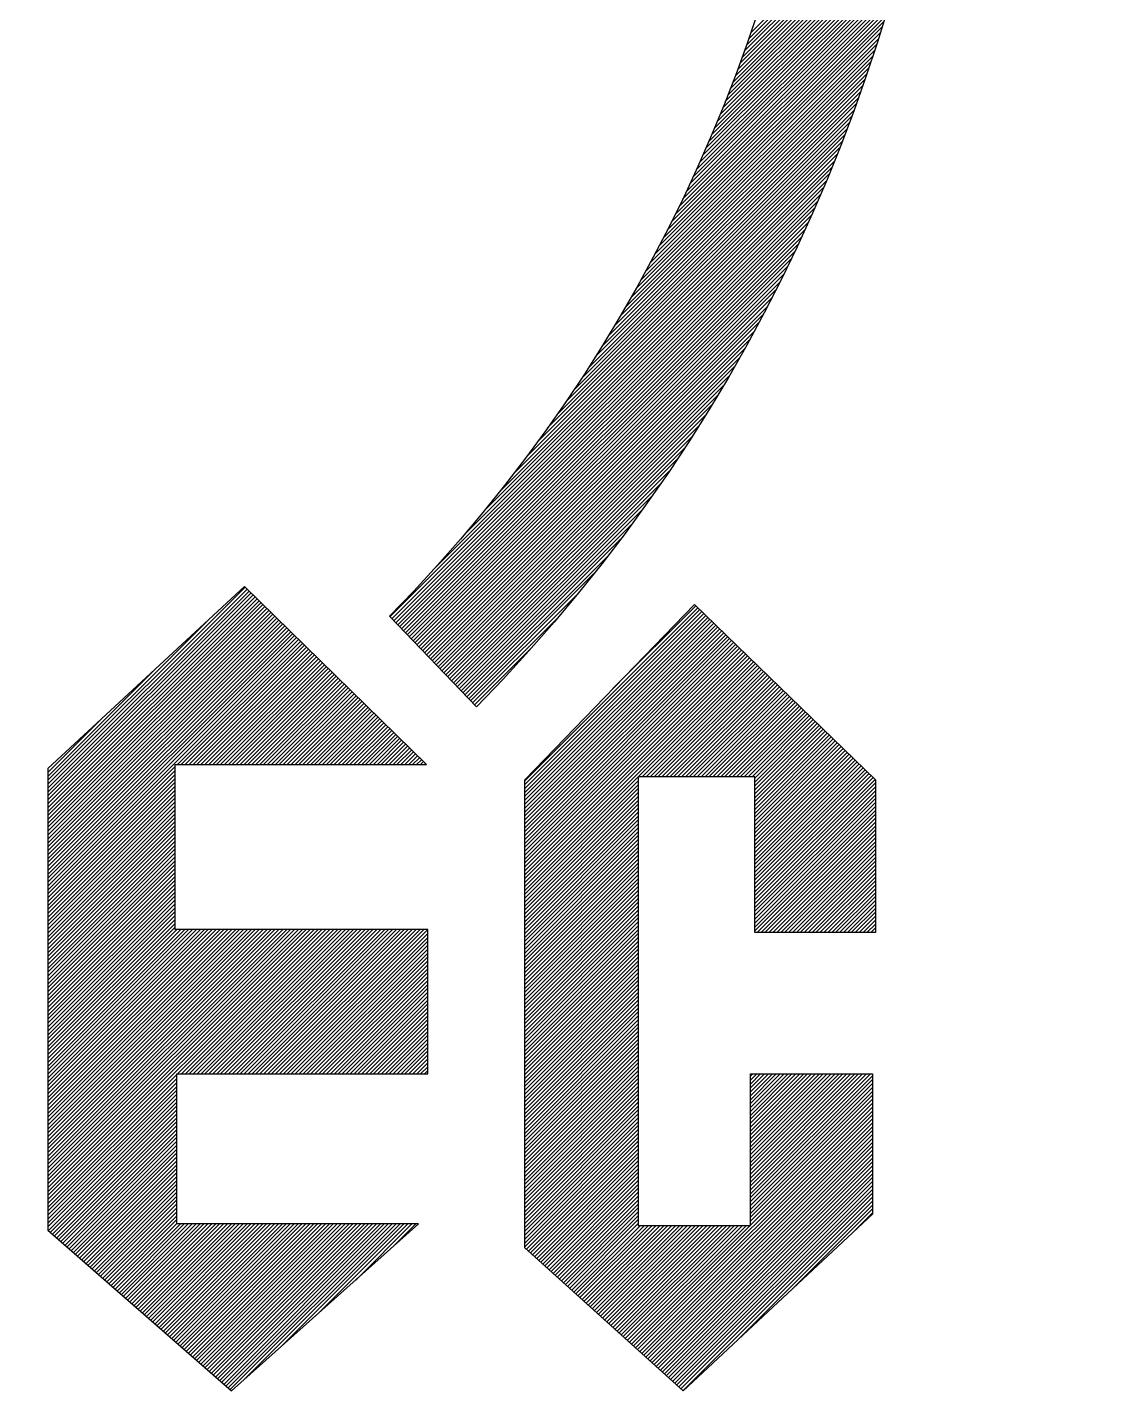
# Model space of a CAD drawing. Header units: inches. Extents: x -1128 to 651, y 96 to 845.
# Drawn here: x 288.897 to 290.823, y 662.087 to 664.497 of the extents above; entities that cross this region are included whole.
import ezdxf

# ---------------------------------------------------------------- set-up
doc = ezdxf.new("R2010")
doc.units = ezdxf.units.IN
doc.header["$MEASUREMENT"] = 0
doc.layers.add('Cables', color=7, linetype='Continuous', lineweight=0)
doc.layers.add('ONDOCS', color=7, linetype='Continuous', lineweight=0)

# ---------------------------------------------------------------- blocks, each defined once
blk = doc.blocks.new('TEG BORDER A2')
at = {"layer": 'ONDOCS', "color": 7, "linetype": 'Continuous', "lineweight": -3, "ltscale": 100}
for p, q in [((585.2269, 52.3274), (585.8536, 52.9541)), ((585.204, 52.2621), (585.8428, 52.9009)), ((585.2118, 52.284), (585.8465, 52.9187)), ((585.2194, 52.3058), (585.8501, 52.9364)), ((585.1879, 52.2177), (585.8352, 52.865)), ((585.196, 52.24), (585.8391, 52.883)), ((585.1625, 52.1499), (585.8234, 52.8107)), ((585.1712, 52.1727), (585.8274, 52.8289)), ((585.1796, 52.1953), (585.8314, 52.847)), ((585.1355, 52.0804), (585.8108, 52.7558)), ((585.1447, 52.1038), (585.8151, 52.7742)), ((585.1537, 52.1269), (585.8193, 52.7925)), ((585.1164, 52.0331), (585.802, 52.7187)), ((585.126, 52.0568), (585.8065, 52.7373)), ((585.0862, 51.9604), (585.7883, 52.6625)), ((585.0965, 51.9848), (585.793, 52.6813)), ((585.1066, 52.0091), (585.7975, 52.7)), ((585.0538, 51.8856), (585.7737, 52.6055)), ((585.0648, 51.9108), (585.7787, 52.6246)), ((585.0756, 51.9357), (585.7835, 52.6436)), ((585.0309, 51.8344), (585.7636, 52.5671)), ((585.0425, 51.8601), (585.7687, 52.5864)), ((584.9943, 51.7554), (585.7477, 52.5087)), ((585.0068, 51.782), (585.7531, 52.5283)), ((585.019, 51.8083), (585.7584, 52.5477)), ((584.9682, 51.701), (585.7365, 52.4694)), ((584.9814, 51.7284), (585.7422, 52.4891)), ((584.9265, 51.6168), (585.7191, 52.4095)), ((584.9408, 51.6453), (585.725, 52.4296)), ((584.9547, 51.6734), (585.7308, 52.4495)), ((584.8965, 51.5586), (585.707, 52.369)), ((584.9117, 51.5879), (585.7131, 52.3893)), ((584.848, 51.4677), (585.6879, 52.3075)), ((584.8647, 51.4985), (585.6943, 52.3282)), ((584.8809, 51.5288), (585.7007, 52.3487)), ((584.813, 51.4043), (585.6745, 52.2659)), ((584.8308, 51.4363), (585.6813, 52.2868)), ((584.7753, 51.3384), (585.6607, 52.2238)), ((584.7945, 51.3717), (585.6677, 52.2449)), ((584.713, 51.2337), (585.639, 52.1597)), ((584.7346, 51.2694), (585.6464, 52.1812)), ((584.7554, 51.3043), (585.6536, 52.2026)), ((584.6668, 51.1592), (585.6238, 52.1162)), ((584.6904, 51.197), (585.6315, 52.138)), ((584.6158, 51.0799), (585.6081, 52.0722)), ((584.642, 51.1202), (585.616, 52.0943)), ((584.5588, 50.9946), (585.5917, 52.0275)), ((584.5882, 51.0381), (585.6, 52.05)), ((584.4938, 50.9014), (585.5747, 51.9823)), ((584.5275, 50.9492), (585.5833, 52.005)), ((584.4176, 50.7968), (585.557, 51.9363)), ((584.4574, 50.8508), (585.566, 51.9594)), ((584.265, 50.6019), (585.5291, 51.8659)), ((584.3234, 50.6744), (585.5386, 51.8896)), ((584.3734, 50.7385), (585.5479, 51.913)), ((584.0928, 50.4013), (585.5095, 51.8181)), ((584.1932, 50.5159), (585.5194, 51.8421)), ((583.9265, 50.2209), (585.4994, 51.7938)), ((583.9334, 50.2137), (585.4891, 51.7694)), ((583.9404, 50.2065), (585.4786, 51.7447)), ((583.9473, 50.1993), (585.4678, 51.7198)), ((583.9542, 50.192), (585.4568, 51.6947)), ((583.9611, 50.1848), (585.4456, 51.6693)), ((583.9681, 50.1776), (585.4341, 51.6436)), ((583.975, 50.1704), (585.4223, 51.6177)), ((583.9819, 50.1632), (585.4103, 51.5915)), ((583.9888, 50.156), (585.3979, 51.565)), ((583.9958, 50.1487), (585.3853, 51.5383)), ((584.0027, 50.1415), (585.3723, 51.5112)), ((584.0096, 50.1343), (585.3591, 51.4838)), ((584.0165, 50.1271), (585.3455, 51.456)), ((584.0235, 50.1199), (585.3315, 51.4279)), ((584.0304, 50.1127), (585.3172, 51.3995)), ((584.0373, 50.1054), (585.3025, 51.3706)), ((584.0442, 50.0982), (585.2874, 51.3413)), ((584.0512, 50.091), (585.2718, 51.3116)), ((584.0581, 50.0838), (585.2558, 51.2815)), ((584.065, 50.0766), (585.2393, 51.2509)), ((584.072, 50.0694), (585.2223, 51.2197)), ((584.0789, 50.0621), (585.2048, 51.1881)), ((584.0858, 50.0549), (585.1867, 51.1558)), ((584.0927, 50.0477), (585.168, 51.1229)), ((584.0997, 50.0405), (585.1486, 51.0894)), ((584.1066, 50.0333), (585.1285, 51.0552)), ((584.1135, 50.0261), (585.1077, 51.0202)), ((584.1204, 50.0188), (585.086, 50.9844)), ((584.1274, 50.0116), (585.0634, 50.9477)), ((584.1343, 50.0044), (585.0399, 50.91)), ((584.1412, 49.9972), (585.0153, 50.8712)), ((584.1481, 49.99), (584.9894, 50.8313)), ((584.1551, 49.9828), (584.9623, 50.79)), ((584.162, 49.9755), (584.9336, 50.7472)), ((584.1689, 49.9683), (584.9032, 50.7027)), ((584.1758, 49.9611), (584.8709, 50.6562)), ((584.1828, 49.9539), (584.8362, 50.6074)), ((584.1897, 49.9467), (584.7988, 50.5558)), ((584.1966, 49.9395), (584.758, 50.5008)), ((584.2035, 49.9322), (584.7129, 50.4416)), ((584.2105, 49.925), (584.6622, 50.3768)), ((583.4015, 50.3308), (582.6927, 49.6738)), ((582.6927, 49.6168), (583.4041, 50.3282)), ((582.6927, 49.6027), (583.4113, 50.3212)), ((582.6927, 49.5885), (583.4184, 50.3142)), ((582.6927, 49.5744), (583.4256, 50.3072)), ((582.6927, 49.5603), (583.4327, 50.3002)), ((582.6927, 49.5461), (583.4399, 50.2932)), ((584.0576, 49.6878), (583.4015, 50.3308)), ((584.2174, 49.9178), (584.6036, 50.3041)), ((582.6927, 49.532), (583.447, 50.2862)), ((582.6927, 49.5178), (583.4541, 50.2792)), ((582.6927, 49.5037), (583.4613, 50.2722)), ((582.6927, 49.4896), (583.4684, 50.2652)), ((582.6927, 49.4754), (583.4756, 50.2582)), ((582.6927, 49.4613), (583.4827, 50.2512)), ((582.6927, 49.4471), (583.4898, 50.2442)), ((584.4124, 49.6333), (585.0245, 50.2656)), ((584.4124, 49.6297), (585.0366, 50.2539)), ((584.4124, 49.6156), (585.0437, 50.2469)), ((584.7307, 49.9621), (585.0294, 50.2608)), ((585.0245, 50.2656), (585.6769, 49.6333)), ((582.6927, 49.433), (583.497, 50.2372)), ((582.6927, 49.4189), (583.5041, 50.2303)), ((582.6927, 49.4047), (583.5113, 50.2233)), ((582.6927, 49.631), (583.2789, 50.2172)), ((582.6927, 49.3906), (583.5184, 50.2163)), ((582.6927, 49.3764), (583.5256, 50.2093)), ((582.6927, 49.3623), (583.5327, 50.2023)), ((582.6927, 49.3482), (583.5398, 50.1953)), ((584.2243, 49.9106), (584.5327, 50.219)), ((584.4124, 49.6014), (585.0509, 50.2399)), ((584.4124, 49.5873), (585.0581, 50.233)), ((584.4124, 49.5732), (585.0653, 50.226)), ((584.4124, 49.559), (585.0725, 50.2191)), ((584.4124, 49.5449), (585.0797, 50.2121)), ((584.4124, 49.5307), (585.0868, 50.2051)), ((584.4124, 49.5166), (585.094, 50.1982)), ((582.6928, 49.334), (583.547, 50.1883)), ((582.6928, 49.3199), (583.5541, 50.1813)), ((582.6928, 49.3057), (583.5613, 50.1743)), ((582.6928, 49.2916), (583.5684, 50.1673)), ((582.6928, 49.2775), (583.5756, 50.1603)), ((582.6928, 49.2633), (583.5827, 50.1533)), ((582.6928, 49.2492), (583.5898, 50.1463)), ((584.4124, 49.5024), (585.1012, 50.1912)), ((584.4124, 49.4883), (585.1084, 50.1843)), ((584.4124, 49.4742), (585.1156, 50.1773)), ((584.4124, 49.46), (585.1228, 50.1703)), ((584.4124, 49.4459), (585.1299, 50.1634)), ((584.4124, 49.4317), (585.1371, 50.1564)), ((584.4124, 49.4176), (585.1443, 50.1495)), ((584.4124, 49.4034), (585.1515, 50.1425)), ((582.6928, 49.235), (583.597, 50.1393)), ((583.1597, 49.6878), (583.6041, 50.1323)), ((583.1738, 49.6878), (583.6113, 50.1253)), ((583.188, 49.6878), (583.6184, 50.1183)), ((583.2021, 49.6878), (583.6256, 50.1113)), ((583.2163, 49.6878), (583.6327, 50.1043)), ((583.2304, 49.6878), (583.6398, 50.0973)), ((584.2312, 49.9034), (584.4377, 50.1099)), ((584.4124, 49.3893), (585.1587, 50.1355)), ((584.4124, 49.3752), (585.1658, 50.1286)), ((584.4124, 49.361), (585.173, 50.1216)), ((584.4124, 49.3469), (585.1802, 50.1147)), ((584.4124, 49.3327), (585.1874, 50.1077)), ((584.4124, 49.3186), (585.1946, 50.1007)), ((584.4124, 49.3045), (585.2018, 50.0938)), ((583.2445, 49.6878), (583.647, 50.0903)), ((583.2587, 49.6878), (583.6541, 50.0833)), ((583.2728, 49.6878), (583.6613, 50.0763)), ((583.287, 49.6878), (583.6684, 50.0693)), ((583.3011, 49.6878), (583.6756, 50.0623)), ((583.3153, 49.6878), (583.6827, 50.0553)), ((583.3294, 49.6878), (583.6898, 50.0483)), ((584.4124, 49.2903), (585.2089, 50.0868)), ((584.4124, 49.2762), (585.2161, 50.0799)), ((584.4124, 49.262), (585.2233, 50.0729)), ((584.4124, 49.2479), (585.2305, 50.0659)), ((584.8221, 49.6435), (585.2377, 50.059)), ((584.8363, 49.6435), (585.2449, 50.052)), ((584.8504, 49.6435), (585.252, 50.0451)), ((582.6927, 49.6451), (583.0855, 50.0379)), ((583.3435, 49.6878), (583.697, 50.0413)), ((583.3577, 49.6878), (583.7041, 50.0343)), ((583.3718, 49.6878), (583.7113, 50.0273)), ((583.386, 49.6878), (583.7184, 50.0203)), ((583.4001, 49.6878), (583.7256, 50.0133)), ((583.4143, 49.6878), (583.7327, 50.0063)), ((583.4284, 49.6878), (583.7398, 49.9993)), ((584.8646, 49.6435), (585.2592, 50.0381)), ((584.8787, 49.6435), (585.2664, 50.0311)), ((584.8929, 49.6435), (585.2736, 50.0242)), ((584.907, 49.6435), (585.2808, 50.0172)), ((584.9211, 49.6435), (585.2879, 50.0103)), ((584.9353, 49.6435), (585.2951, 50.0033)), ((584.9494, 49.6435), (585.3023, 49.9963)), ((583.4425, 49.6878), (583.747, 49.9923)), ((583.4567, 49.6878), (583.7541, 49.9853)), ((583.4708, 49.6878), (583.7613, 49.9783)), ((583.485, 49.6878), (583.7684, 49.9713)), ((583.4991, 49.6878), (583.7755, 49.9643)), ((583.5132, 49.6878), (583.7827, 49.9573)), ((583.5274, 49.6878), (583.7898, 49.9503)), ((584.9636, 49.6435), (585.3095, 49.9894)), ((584.9777, 49.6435), (585.3167, 49.9824)), ((584.9919, 49.6435), (585.3239, 49.9755)), ((585.006, 49.6435), (585.331, 49.9685)), ((585.0201, 49.6435), (585.3382, 49.9615)), ((585.0343, 49.6435), (585.3454, 49.9546)), ((585.0484, 49.6435), (585.3526, 49.9476)), ((583.5415, 49.6878), (583.797, 49.9433)), ((583.5557, 49.6878), (583.8041, 49.9363)), ((583.5698, 49.6878), (583.8113, 49.9293)), ((583.584, 49.6878), (583.8184, 49.9223)), ((583.5981, 49.6878), (583.8255, 49.9153)), ((583.6122, 49.6878), (583.8327, 49.9083)), ((583.6264, 49.6878), (583.8398, 49.9013)), ((585.0626, 49.6435), (585.3598, 49.9407)), ((585.0767, 49.6435), (585.367, 49.9337)), ((585.0908, 49.6435), (585.3741, 49.9267)), ((585.105, 49.6435), (585.3813, 49.9198)), ((585.1191, 49.6435), (585.3885, 49.9128)), ((585.1333, 49.6435), (585.3957, 49.9059)), ((585.1474, 49.6435), (585.4029, 49.8989)), ((582.6927, 49.6592), (582.892, 49.8585)), ((583.6405, 49.6878), (583.847, 49.8943)), ((583.6547, 49.6878), (583.8541, 49.8873)), ((583.6688, 49.6878), (583.8613, 49.8803)), ((583.683, 49.6878), (583.8684, 49.8733)), ((583.6971, 49.6878), (583.8755, 49.8663)), ((583.7112, 49.6878), (583.8827, 49.8593)), ((583.7254, 49.6878), (583.8898, 49.8523)), ((585.1616, 49.6435), (585.4101, 49.892)), ((585.1757, 49.6435), (585.4172, 49.885)), ((585.1898, 49.6435), (585.4244, 49.878)), ((585.204, 49.6435), (585.4316, 49.8711)), ((585.2181, 49.6435), (585.4388, 49.8641)), ((585.2323, 49.6435), (585.446, 49.8572)), ((585.2419, 49.639), (585.4531, 49.8502)), ((583.7395, 49.6878), (583.897, 49.8453)), ((583.7537, 49.6878), (583.9041, 49.8383)), ((583.7678, 49.6878), (583.9113, 49.8313)), ((583.7819, 49.6878), (583.9184, 49.8243)), ((583.7961, 49.6878), (583.9255, 49.8173)), ((583.8102, 49.6878), (583.9327, 49.8103)), ((583.8244, 49.6878), (583.9398, 49.8033)), ((585.2419, 49.6249), (585.4603, 49.8432)), ((585.2419, 49.6107), (585.4675, 49.8363)), ((585.2419, 49.5966), (585.4747, 49.8293)), ((585.2419, 49.5824), (585.4819, 49.8224)), ((585.2419, 49.5683), (585.4891, 49.8154)), ((585.2419, 49.5541), (585.4962, 49.8084)), ((585.2419, 49.54), (585.5034, 49.8015)), ((583.8385, 49.6878), (583.947, 49.7963)), ((583.8527, 49.6878), (583.9541, 49.7893)), ((583.8668, 49.6878), (583.9613, 49.7823)), ((583.8809, 49.6878), (583.9684, 49.7753)), ((583.8951, 49.6878), (583.9755, 49.7683)), ((583.9092, 49.6878), (583.9827, 49.7613)), ((583.9234, 49.6878), (583.9898, 49.7543)), ((585.2419, 49.5259), (585.5106, 49.7945)), ((585.2419, 49.5117), (585.5178, 49.7876)), ((585.2419, 49.4976), (585.525, 49.7806)), ((585.2419, 49.4834), (585.5322, 49.7736)), ((585.2419, 49.4693), (585.5393, 49.7667)), ((585.2419, 49.4551), (585.5465, 49.7597)), ((585.2419, 49.441), (585.5537, 49.7528)), ((583.9375, 49.6878), (583.997, 49.7473)), ((583.9517, 49.6878), (584.0041, 49.7403)), ((583.9658, 49.6878), (584.0113, 49.7333)), ((583.9799, 49.6878), (584.0184, 49.7263)), ((583.9941, 49.6878), (584.0255, 49.7193)), ((584.0082, 49.6878), (584.0327, 49.7123)), ((584.0224, 49.6878), (584.0398, 49.7053)), ((585.2419, 49.4269), (585.5609, 49.7458)), ((585.2419, 49.4127), (585.5681, 49.7388)), ((585.2419, 49.3986), (585.5752, 49.7319)), ((585.2419, 49.3844), (585.5824, 49.7249)), ((585.2419, 49.3703), (585.5896, 49.718)), ((585.2419, 49.3561), (585.5968, 49.711)), ((585.2419, 49.342), (585.604, 49.704)), ((582.6927, 49.6734), (582.6985, 49.6792)), ((582.6927, 49.6738), (582.6929, 48.0076)), ((582.6928, 49.2209), (583.1522, 49.6803)), ((582.6928, 49.2068), (583.1522, 49.6662)), ((582.6928, 49.1926), (583.1522, 49.652)), ((583.1522, 49.0921), (583.1522, 49.6878)), ((583.1522, 49.6878), (584.0576, 49.6878)), ((584.0365, 49.6878), (584.047, 49.6983)), ((584.0506, 49.6878), (584.0541, 49.6913)), ((585.2419, 49.3279), (585.6112, 49.6971)), ((585.2419, 49.3137), (585.6183, 49.6901)), ((585.2419, 49.2996), (585.6255, 49.6832)), ((585.2419, 49.2854), (585.6327, 49.6762)), ((585.2419, 49.2713), (585.6399, 49.6692)), ((585.2419, 49.2572), (585.6471, 49.6623)), ((585.2419, 49.243), (585.6543, 49.6553)), ((582.6928, 49.1785), (583.1522, 49.6379)), ((582.6928, 49.1643), (583.1522, 49.6238)), ((582.6928, 49.1502), (583.1522, 49.6096)), ((584.4124, 49.2337), (584.8221, 49.6434)), ((584.4124, 47.944), (584.4124, 49.6333)), ((584.4124, 49.2196), (584.8221, 49.6293)), ((584.4124, 49.2055), (584.8221, 49.6152)), ((584.4124, 49.1913), (584.8221, 49.601)), ((585.2419, 49.6435), (584.8221, 49.6435)), ((584.8221, 49.6435), (584.8221, 48.0249)), ((585.2419, 49.2289), (585.6614, 49.6484)), ((585.2419, 49.082), (585.2419, 49.6435)), ((585.2419, 49.2147), (585.6686, 49.6414)), ((585.2419, 49.2006), (585.6758, 49.6344)), ((585.2419, 49.1864), (585.6769, 49.6214)), ((585.2419, 49.1723), (585.6769, 49.6073)), ((585.6769, 49.6333), (585.6769, 49.082)), ((582.6928, 49.136), (583.1522, 49.5955)), ((582.6928, 49.1219), (583.1522, 49.5813)), ((582.6928, 49.1078), (583.1522, 49.5672)), ((582.6928, 49.0936), (583.1522, 49.553)), ((584.4124, 49.1772), (584.8221, 49.5869)), ((584.4124, 49.163), (584.8221, 49.5727)), ((584.4124, 49.1489), (584.8221, 49.5586)), ((585.2419, 49.1582), (585.6769, 49.5931)), ((585.2419, 49.144), (585.6769, 49.579)), ((585.2419, 49.1299), (585.6769, 49.5649)), ((582.6928, 49.0795), (583.1522, 49.5389)), ((582.6928, 49.0653), (583.1522, 49.5248)), ((582.6928, 49.0512), (583.1522, 49.5106)), ((584.4124, 49.1347), (584.8221, 49.5444)), ((584.4124, 49.1206), (584.8221, 49.5303)), ((584.4124, 49.1065), (584.8221, 49.5162)), ((585.2419, 49.1157), (585.6769, 49.5507)), ((585.2419, 49.1016), (585.6769, 49.5366)), ((585.2419, 49.0874), (585.6769, 49.5224)), ((585.2507, 49.082), (585.6769, 49.5083)), ((582.6928, 49.0371), (583.1522, 49.4965)), ((582.6928, 49.0229), (583.1522, 49.4823)), ((582.6928, 49.0088), (583.1522, 49.4682)), ((582.6928, 48.9946), (583.1522, 49.4541)), ((584.4124, 49.0923), (584.8221, 49.502)), ((584.4124, 49.0782), (584.8221, 49.4879)), ((584.4124, 49.064), (584.8221, 49.4737)), ((584.4124, 49.0499), (584.8221, 49.4596)), ((585.2648, 49.082), (585.6769, 49.4942)), ((585.2789, 49.082), (585.6769, 49.48)), ((585.2931, 49.082), (585.6769, 49.4659)), ((582.6928, 48.9805), (583.1522, 49.4399)), ((582.6928, 48.9664), (583.1522, 49.4258)), ((582.6928, 48.9522), (583.1522, 49.4116)), ((584.4124, 49.0358), (584.8221, 49.4455)), ((584.4124, 49.0216), (584.8221, 49.4313)), ((584.4124, 49.0075), (584.8221, 49.4172)), ((585.3072, 49.082), (585.6769, 49.4517)), ((585.3214, 49.082), (585.6769, 49.4376)), ((585.3355, 49.082), (585.6769, 49.4234)), ((585.3497, 49.082), (585.6769, 49.4093)), ((582.6928, 48.9381), (583.1522, 49.3975)), ((582.6928, 48.9239), (583.1522, 49.3833)), ((582.6928, 48.9098), (583.1522, 49.3692)), ((582.6928, 48.8957), (583.1522, 49.3551)), ((584.4124, 48.9933), (584.8221, 49.403)), ((584.4124, 48.9792), (584.8221, 49.3889)), ((584.4124, 48.965), (584.8221, 49.3747)), ((584.4124, 48.9509), (584.8221, 49.3606)), ((585.3638, 49.082), (585.6769, 49.3952)), ((585.3779, 49.082), (585.6769, 49.381)), ((585.3921, 49.082), (585.6769, 49.3669)), ((582.6928, 48.8815), (583.1522, 49.3409)), ((582.6928, 48.8674), (583.1522, 49.3268)), ((582.6928, 48.8532), (583.1522, 49.3126)), ((584.4124, 48.9368), (584.8221, 49.3465)), ((584.4124, 48.9226), (584.8221, 49.3323)), ((584.4124, 48.9085), (584.8221, 49.3182)), ((585.4062, 49.082), (585.6769, 49.3527)), ((585.4204, 49.082), (585.6769, 49.3386)), ((585.4345, 49.082), (585.6769, 49.3244)), ((585.4486, 49.082), (585.6769, 49.3103)), ((582.6928, 48.8391), (583.1522, 49.2985)), ((582.6928, 48.825), (583.1522, 49.2843)), ((582.6928, 48.8108), (583.1522, 49.2702)), ((584.4124, 48.8943), (584.8221, 49.304)), ((584.4124, 48.8802), (584.8221, 49.2899)), ((584.4124, 48.866), (584.8221, 49.2757)), ((584.4124, 48.8519), (584.8221, 49.2616)), ((585.4628, 49.082), (585.6769, 49.2962)), ((585.4769, 49.082), (585.6769, 49.282)), ((585.4911, 49.082), (585.6769, 49.2679)), ((582.6928, 48.7967), (583.1522, 49.2561)), ((582.6928, 48.7825), (583.1522, 49.2419)), ((582.6928, 48.7684), (583.1522, 49.2278)), ((582.6928, 48.7543), (583.1522, 49.2136)), ((584.4124, 48.8378), (584.8221, 49.2475)), ((584.4124, 48.8236), (584.8221, 49.2333)), ((584.4124, 48.8095), (584.8221, 49.2192)), ((585.5052, 49.082), (585.6769, 49.2537)), ((585.5194, 49.082), (585.6769, 49.2396)), ((585.5335, 49.082), (585.6769, 49.2255)), ((585.5476, 49.082), (585.6769, 49.2113)), ((582.6928, 48.7401), (583.1522, 49.1995)), ((582.6928, 48.726), (583.1522, 49.1853)), ((582.6928, 48.7118), (583.1522, 49.1712)), ((584.4124, 48.7953), (584.8221, 49.205)), ((584.4124, 48.7812), (584.8221, 49.1909)), ((584.4124, 48.7671), (584.8221, 49.1768)), ((584.4124, 48.7529), (584.8221, 49.1626)), ((585.5618, 49.082), (585.6769, 49.1972)), ((585.5759, 49.082), (585.6769, 49.183)), ((585.5901, 49.082), (585.6769, 49.1689)), ((582.6928, 48.6977), (583.1522, 49.1571)), ((582.6928, 48.6836), (583.1522, 49.1429)), ((582.6928, 48.6694), (583.1522, 49.1288)), ((582.6928, 48.6553), (583.1522, 49.1146)), ((584.4124, 48.7388), (584.8221, 49.1485)), ((584.4124, 48.7246), (584.8221, 49.1343)), ((584.4124, 48.7105), (584.8221, 49.1202)), ((585.6042, 49.082), (585.6769, 49.1547)), ((585.6184, 49.082), (585.6769, 49.1406)), ((585.6325, 49.082), (585.6769, 49.1265)), ((585.6466, 49.082), (585.6769, 49.1123)), ((582.6928, 48.6411), (583.1522, 49.1005)), ((582.6928, 48.627), (583.158, 49.0921)), ((582.6928, 48.6129), (583.1721, 49.0921)), ((582.6928, 48.5987), (583.1863, 49.0921)), ((582.6928, 48.5846), (583.2004, 49.0921)), ((582.6928, 48.5704), (583.2145, 49.0921)), ((582.6928, 48.5563), (583.2287, 49.0921)), ((582.6928, 48.5422), (583.2428, 49.0921)), ((582.6928, 48.528), (583.257, 49.0921)), ((582.6929, 48.5139), (583.2711, 49.0921)), ((582.6929, 48.4997), (583.2853, 49.0921)), ((582.6929, 48.4856), (583.2994, 49.0921)), ((582.6929, 48.4714), (583.3135, 49.0921)), ((582.6929, 48.4573), (583.3277, 49.0921)), ((582.6929, 48.4432), (583.3418, 49.0921)), ((582.6929, 48.429), (583.356, 49.0921)), ((582.6929, 48.4149), (583.3701, 49.0921)), ((582.6929, 48.4007), (583.3843, 49.0921)), ((582.6929, 48.3866), (583.3984, 49.0921)), ((582.6929, 48.3725), (583.4125, 49.0921)), ((582.6929, 48.3583), (583.4267, 49.0921)), ((582.6929, 48.3442), (583.4408, 49.0921)), ((582.6929, 48.33), (583.455, 49.0921)), ((582.6929, 48.3159), (583.4691, 49.0921)), ((582.6929, 48.3018), (583.4832, 49.0921)), ((582.6929, 48.2876), (583.4974, 49.0921)), ((582.6929, 48.2735), (583.5115, 49.0921)), ((582.6929, 48.2593), (583.5257, 49.0921)), ((582.6929, 48.2452), (583.5398, 49.0921)), ((582.6929, 48.2311), (583.554, 49.0921)), ((582.6929, 48.2169), (583.5681, 49.0921)), ((582.6929, 48.2028), (583.5822, 49.0921)), ((582.6929, 48.1886), (583.5964, 49.0921)), ((582.6929, 48.1745), (583.6105, 49.0921)), ((582.6929, 48.1604), (583.6247, 49.0921)), ((582.6929, 48.1462), (583.6388, 49.0921)), ((582.6929, 48.1321), (583.653, 49.0921)), ((582.6929, 48.1179), (583.6671, 49.0921)), ((584.0634, 49.0921), (583.1522, 49.0921)), ((583.1603, 48.5712), (583.6812, 49.0921)), ((583.1744, 48.5712), (583.6954, 49.0921)), ((583.1885, 48.5712), (583.7095, 49.0921)), ((583.2027, 48.5712), (583.7237, 49.0921)), ((583.2168, 48.5712), (583.7378, 49.0921)), ((583.231, 48.5712), (583.7519, 49.0921)), ((583.2451, 48.5712), (583.7661, 49.0921)), ((583.2593, 48.5712), (583.7802, 49.0921)), ((583.2734, 48.5712), (583.7944, 49.0921)), ((583.2875, 48.5712), (583.8085, 49.0921)), ((583.3017, 48.5712), (583.8227, 49.0921)), ((583.3158, 48.5712), (583.8368, 49.0921)), ((583.33, 48.5712), (583.8509, 49.0921)), ((583.3441, 48.5712), (583.8651, 49.0921)), ((583.3583, 48.5712), (583.8792, 49.0921)), ((583.3724, 48.5712), (583.8934, 49.0921)), ((583.3865, 48.5712), (583.9075, 49.0921)), ((583.4007, 48.5712), (583.9217, 49.0921)), ((583.4148, 48.5712), (583.9358, 49.0921)), ((583.429, 48.5712), (583.9499, 49.0921)), ((583.4431, 48.5712), (583.9641, 49.0921)), ((583.4572, 48.5712), (583.9782, 49.0921)), ((583.4714, 48.5712), (583.9924, 49.0921)), ((583.4855, 48.5712), (584.0065, 49.0921)), ((583.4997, 48.5712), (584.0207, 49.0921)), ((583.5138, 48.5712), (584.0348, 49.0921)), ((583.528, 48.5712), (584.0489, 49.0921)), ((583.5421, 48.5712), (584.0631, 49.0921)), ((583.5562, 48.5712), (584.0634, 49.0783)), ((583.5704, 48.5712), (584.0634, 49.0642)), ((584.0634, 48.5712), (584.0634, 49.0921)), ((584.4124, 48.6963), (584.8221, 49.106)), ((584.4124, 48.6822), (584.8221, 49.0919)), ((584.4124, 48.6681), (584.8221, 49.0778)), ((584.4124, 48.6539), (584.8221, 49.0636)), ((585.6769, 49.082), (585.2419, 49.082)), ((585.6608, 49.082), (585.6769, 49.0982)), ((585.6749, 49.082), (585.6769, 49.084)), ((583.5845, 48.5712), (584.0634, 49.0501)), ((583.5987, 48.5712), (584.0634, 49.0359)), ((583.6128, 48.5712), (584.0634, 49.0218)), ((584.4124, 48.6398), (584.8221, 49.0495)), ((584.4124, 48.6256), (584.8221, 49.0353)), ((584.4124, 48.6115), (584.8221, 49.0212)), ((583.627, 48.5712), (584.0634, 49.0076)), ((583.6411, 48.5712), (584.0634, 48.9935)), ((583.6552, 48.5712), (584.0634, 48.9794)), ((583.6694, 48.5712), (584.0634, 48.9652)), ((584.4124, 48.5973), (584.8221, 49.007)), ((584.4124, 48.5832), (584.8221, 48.9929)), ((584.4124, 48.5691), (584.8221, 48.9788)), ((584.4124, 48.5549), (584.8221, 48.9646)), ((583.6835, 48.5712), (584.0634, 48.9511)), ((583.6977, 48.5712), (584.0634, 48.9369)), ((583.7118, 48.5712), (584.0634, 48.9228)), ((584.4124, 48.5408), (584.8221, 48.9505)), ((584.4124, 48.5266), (584.8221, 48.9363)), ((584.4124, 48.5125), (584.8221, 48.9222)), ((583.7259, 48.5712), (584.0634, 48.9086)), ((583.7401, 48.5712), (584.0634, 48.8945)), ((583.7542, 48.5712), (584.0634, 48.8804)), ((583.7684, 48.5712), (584.0634, 48.8662)), ((584.4124, 48.4984), (584.8221, 48.9081)), ((584.4124, 48.4842), (584.8221, 48.8939)), ((584.4124, 48.4701), (584.8221, 48.8798)), ((584.4124, 48.4559), (584.8221, 48.8656)), ((583.7825, 48.5712), (584.0634, 48.8521)), ((583.7967, 48.5712), (584.0634, 48.8379)), ((583.8108, 48.5712), (584.0634, 48.8238)), ((584.4124, 48.4418), (584.8221, 48.8515)), ((584.4124, 48.4276), (584.8221, 48.8373)), ((584.4124, 48.4135), (584.8221, 48.8232)), ((583.8249, 48.5712), (584.0634, 48.8096)), ((583.8391, 48.5712), (584.0634, 48.7955)), ((583.8532, 48.5712), (584.0634, 48.7814)), ((583.8674, 48.5712), (584.0634, 48.7672)), ((584.4124, 48.3994), (584.8221, 48.8091)), ((584.4124, 48.3852), (584.8221, 48.7949)), ((584.4124, 48.3711), (584.8221, 48.7808)), ((584.4124, 48.3569), (584.8221, 48.7666)), ((583.8815, 48.5712), (584.0634, 48.7531)), ((583.8957, 48.5712), (584.0634, 48.7389)), ((583.9098, 48.5712), (584.0634, 48.7248)), ((584.4124, 48.3428), (584.8221, 48.7525)), ((584.4124, 48.3286), (584.8221, 48.7383)), ((584.4124, 48.3145), (584.8221, 48.7242)), ((583.9239, 48.5712), (584.0634, 48.7107)), ((583.9381, 48.5712), (584.0634, 48.6965)), ((583.9522, 48.5712), (584.0634, 48.6824)), ((583.9664, 48.5712), (584.0634, 48.6682)), ((584.4124, 48.3004), (584.8221, 48.7101)), ((584.4124, 48.2862), (584.8221, 48.6959)), ((584.4124, 48.2721), (584.8221, 48.6818)), ((584.4124, 48.2579), (584.8221, 48.6676)), ((583.9805, 48.5712), (584.0634, 48.6541)), ((583.9947, 48.5712), (584.0634, 48.6399)), ((584.0088, 48.5712), (584.0634, 48.6258)), ((584.4124, 48.2438), (584.8221, 48.6535)), ((584.4124, 48.2297), (584.8221, 48.6393)), ((584.4124, 48.2155), (584.8221, 48.6252)), ((582.6929, 48.1038), (583.158, 48.5689)), ((583.158, 48.03), (583.158, 48.5712)), ((583.158, 48.5712), (584.0634, 48.5712)), ((584.0229, 48.5712), (584.0634, 48.6117)), ((584.0371, 48.5712), (584.0634, 48.5975)), ((584.0512, 48.5712), (584.0634, 48.5834)), ((584.4124, 48.2014), (584.8221, 48.6111)), ((584.4124, 48.1872), (584.8221, 48.5969)), ((584.4124, 48.1731), (584.8221, 48.5828)), ((584.4124, 48.1589), (584.8221, 48.5686)), ((585.2268, 48.0249), (585.2268, 48.5712)), ((585.2268, 48.5712), (585.6668, 48.5712)), ((585.2268, 48.5632), (585.2348, 48.5712)), ((585.2268, 48.549), (585.2489, 48.5712)), ((585.2268, 48.5349), (585.2631, 48.5712)), ((585.2268, 48.5207), (585.2772, 48.5712)), ((585.2268, 48.5066), (585.2913, 48.5712)), ((585.2268, 48.4924), (585.3055, 48.5712)), ((585.2268, 48.4783), (585.3196, 48.5712)), ((585.2268, 48.4642), (585.3338, 48.5712)), ((585.2268, 48.45), (585.3479, 48.5712)), ((585.2268, 48.4359), (585.3621, 48.5712)), ((585.2268, 48.4217), (585.3762, 48.5712)), ((585.2268, 48.4076), (585.3903, 48.5712)), ((585.2268, 48.3935), (585.4045, 48.5712)), ((585.2268, 48.3793), (585.4186, 48.5712)), ((585.2268, 48.3652), (585.4328, 48.5712)), ((585.2268, 48.351), (585.4469, 48.5712)), ((585.2268, 48.3369), (585.461, 48.5712)), ((585.2268, 48.3227), (585.4752, 48.5712)), ((585.2268, 48.3086), (585.4893, 48.5712)), ((585.2268, 48.2945), (585.5035, 48.5712)), ((585.2268, 48.2803), (585.5176, 48.5712)), ((585.2268, 48.2662), (585.5318, 48.5712)), ((585.2268, 48.252), (585.5459, 48.5712)), ((585.2268, 48.2379), (585.56, 48.5712)), ((585.2268, 48.2237), (585.5742, 48.5712)), ((585.2268, 48.2096), (585.5883, 48.5712)), ((585.2268, 48.1955), (585.6025, 48.5712)), ((585.2268, 48.1813), (585.6166, 48.5712)), ((585.2268, 48.1672), (585.6308, 48.5712)), ((585.2268, 48.153), (585.6449, 48.5712)), ((585.2268, 48.1389), (585.659, 48.5712)), ((585.6668, 48.5712), (585.6668, 48.0654)), ((582.6929, 48.0897), (583.158, 48.5548)), ((582.6929, 48.0755), (583.158, 48.5407)), ((582.6929, 48.0614), (583.158, 48.5265)), ((584.4124, 48.1448), (584.8221, 48.5545)), ((584.4124, 48.1307), (584.8221, 48.5404)), ((584.4124, 48.1165), (584.8221, 48.5262)), ((585.2268, 48.1248), (585.6668, 48.5648)), ((585.2268, 48.1106), (585.6668, 48.5507)), ((585.2268, 48.0965), (585.6668, 48.5365)), ((585.2268, 48.0823), (585.6668, 48.5224)), ((582.6929, 48.0472), (583.158, 48.5124)), ((582.6929, 48.0331), (583.158, 48.4982)), ((582.6929, 48.019), (583.158, 48.4841)), ((582.6944, 48.0063), (583.158, 48.4699)), ((584.4124, 48.1024), (584.8221, 48.5121)), ((584.4124, 48.0882), (584.8221, 48.4979)), ((584.4124, 48.0741), (584.8221, 48.4838)), ((584.4124, 48.0599), (584.8221, 48.4696)), ((585.2268, 48.0682), (585.6668, 48.5082)), ((585.2268, 48.054), (585.6668, 48.4941)), ((585.2268, 48.0399), (585.6668, 48.4799)), ((582.702, 47.9997), (583.158, 48.4558)), ((582.7095, 47.9931), (583.158, 48.4417)), ((582.7171, 47.9865), (583.158, 48.4275)), ((584.4124, 48.0458), (584.8221, 48.4555)), ((584.4124, 48.0317), (584.8221, 48.4414)), ((584.4124, 48.0175), (584.8221, 48.4272)), ((584.8049, 47.5897), (585.6668, 48.4517)), ((584.8123, 47.583), (585.6668, 48.4375)), ((584.8197, 47.5763), (585.6668, 48.4234)), ((585.2268, 48.0258), (585.6668, 48.4658)), ((582.7246, 47.9799), (583.158, 48.4134)), ((582.7321, 47.9733), (583.158, 48.3992)), ((582.7397, 47.9667), (583.158, 48.3851)), ((582.7472, 47.9601), (583.158, 48.371)), ((584.4124, 48.0034), (584.8221, 48.4131)), ((584.4124, 47.9892), (584.8221, 48.3989)), ((584.4124, 47.9751), (584.8221, 48.3848)), ((584.4124, 47.961), (584.8221, 48.3706)), ((584.8272, 47.5696), (585.6668, 48.4092)), ((584.8346, 47.5629), (585.6668, 48.3951)), ((584.842, 47.5562), (585.6668, 48.381)), ((582.7548, 47.9535), (583.158, 48.3568)), ((582.7623, 47.9469), (583.158, 48.3427)), ((582.7698, 47.9403), (583.158, 48.3285)), ((584.4124, 47.9468), (584.8221, 48.3565)), ((584.4184, 47.9386), (584.8221, 48.3424)), ((584.4258, 47.9319), (584.8221, 48.3282)), ((584.8495, 47.5495), (585.6668, 48.3668)), ((584.8569, 47.5428), (585.6668, 48.3527)), ((584.8643, 47.536), (585.6668, 48.3385)), ((584.8718, 47.5293), (585.6668, 48.3244)), ((582.7774, 47.9337), (583.158, 48.3144)), ((582.7849, 47.9271), (583.158, 48.3002)), ((582.7925, 47.9205), (583.158, 48.2861)), ((584.4332, 47.9252), (584.8221, 48.3141)), ((584.4407, 47.9185), (584.8221, 48.2999)), ((584.4481, 47.9118), (584.8221, 48.2858)), ((584.8792, 47.5226), (585.6668, 48.3102)), ((584.8866, 47.5159), (585.6668, 48.2961)), ((584.8941, 47.5092), (585.6668, 48.282)), ((582.8, 47.9139), (583.158, 48.272)), ((582.8076, 47.9073), (583.158, 48.2578)), ((582.8151, 47.9007), (583.158, 48.2437)), ((582.8226, 47.8941), (583.158, 48.2295)), ((584.4555, 47.9051), (584.8221, 48.2717)), ((584.463, 47.8984), (584.8221, 48.2575)), ((584.4704, 47.8916), (584.8221, 48.2434)), ((584.4778, 47.8849), (584.8221, 48.2292)), ((584.9015, 47.5025), (585.6668, 48.2678)), ((584.9089, 47.4958), (585.6668, 48.2537)), ((584.9164, 47.4891), (585.6668, 48.2395)), ((584.9238, 47.4824), (585.6668, 48.2254)), ((582.8302, 47.8875), (583.158, 48.2154)), ((582.8377, 47.8809), (583.158, 48.2012)), ((582.8453, 47.8743), (583.158, 48.1871)), ((584.4853, 47.8782), (584.8221, 48.2151)), ((584.4927, 47.8715), (584.8221, 48.2009)), ((584.5001, 47.8648), (584.8221, 48.1868)), ((584.9312, 47.4757), (585.6668, 48.2112)), ((584.9387, 47.469), (585.6668, 48.1971)), ((584.9461, 47.4622), (585.6668, 48.183)), ((582.8528, 47.8677), (583.158, 48.173)), ((582.8604, 47.8611), (583.158, 48.1588)), ((582.8679, 47.8545), (583.158, 48.1447)), ((582.8754, 47.8479), (583.158, 48.1305)), ((584.5076, 47.8581), (584.8221, 48.1727)), ((584.515, 47.8514), (584.8221, 48.1585)), ((584.5224, 47.8447), (584.8221, 48.1444)), ((584.5299, 47.838), (584.8221, 48.1302)), ((584.9535, 47.4555), (585.6668, 48.1688)), ((584.961, 47.4488), (585.6668, 48.1547)), ((584.9684, 47.4421), (585.6668, 48.1405)), ((584.9758, 47.4354), (585.6668, 48.1264)), ((582.883, 47.8413), (583.158, 48.1164)), ((582.8905, 47.8347), (583.158, 48.1023)), ((582.8981, 47.8281), (583.158, 48.0881)), ((584.5373, 47.8313), (584.8221, 48.1161)), ((584.5447, 47.8245), (584.8221, 48.1019)), ((584.5522, 47.8178), (584.8221, 48.0878)), ((584.9833, 47.4287), (585.6668, 48.1123)), ((585.1756, 47.6069), (585.6668, 48.0981)), ((585.3877, 47.8049), (585.6668, 48.084)), ((582.9056, 47.8215), (583.158, 48.074)), ((582.9132, 47.8149), (583.158, 48.0598)), ((582.9207, 47.8083), (583.158, 48.0457)), ((582.9282, 47.8017), (583.158, 48.0315)), ((582.9358, 47.7951), (583.1706, 48.03)), ((582.9433, 47.7885), (583.1847, 48.03)), ((582.9509, 47.7819), (583.1989, 48.03)), ((582.9584, 47.7753), (583.213, 48.03)), ((582.966, 47.7687), (583.2272, 48.03)), ((582.9735, 47.7621), (583.2413, 48.03)), ((582.981, 47.7555), (583.2555, 48.03)), ((582.9886, 47.7489), (583.2696, 48.03)), ((582.9961, 47.7423), (583.2837, 48.03)), ((583.0037, 47.7357), (583.2979, 48.03)), ((583.0112, 47.7291), (583.312, 48.03)), ((583.0188, 47.7225), (583.3262, 48.03)), ((583.0263, 47.7159), (583.3403, 48.03)), ((583.0338, 47.7093), (583.3544, 48.03)), ((583.0414, 47.7027), (583.3686, 48.03)), ((583.0489, 47.6961), (583.3827, 48.03)), ((583.0565, 47.6895), (583.3969, 48.03)), ((583.064, 47.6829), (583.411, 48.03)), ((583.0715, 47.6763), (583.4252, 48.03)), ((583.0791, 47.6697), (583.4393, 48.03)), ((583.0866, 47.6631), (583.4534, 48.03)), ((583.0942, 47.6565), (583.4676, 48.03)), ((583.1017, 47.6499), (583.4817, 48.03)), ((583.1093, 47.6433), (583.4959, 48.03)), ((583.1168, 47.6367), (583.51, 48.03)), ((583.1243, 47.6301), (583.5242, 48.03)), ((583.1319, 47.6235), (583.5383, 48.03)), ((583.1394, 47.6169), (583.5524, 48.03)), ((583.147, 47.6103), (583.5666, 48.03)), ((583.1545, 47.6037), (583.5807, 48.03)), ((584.0292, 48.03), (583.158, 48.03)), ((583.1621, 47.5971), (583.5949, 48.03)), ((583.1696, 47.5905), (583.609, 48.03)), ((583.1771, 47.5839), (583.6231, 48.03)), ((583.1847, 47.5773), (583.6373, 48.03)), ((583.1922, 47.5707), (583.6514, 48.03)), ((583.1998, 47.5641), (583.6656, 48.03)), ((583.2073, 47.5575), (583.6797, 48.03)), ((583.2149, 47.5509), (583.6939, 48.03)), ((583.2224, 47.5443), (583.708, 48.03)), ((583.2299, 47.5378), (583.7221, 48.03)), ((583.2375, 47.5312), (583.7363, 48.03)), ((583.245, 47.5246), (583.7504, 48.03)), ((583.2526, 47.518), (583.7646, 48.03)), ((583.2601, 47.5114), (583.7787, 48.03)), ((583.2677, 47.5048), (583.7929, 48.03)), ((583.2752, 47.4982), (583.807, 48.03)), ((583.2827, 47.4916), (583.8211, 48.03)), ((583.2903, 47.485), (583.8353, 48.03)), ((583.2978, 47.4784), (583.8494, 48.03)), ((583.3054, 47.4718), (583.8636, 48.03)), ((583.3129, 47.4652), (583.8777, 48.03)), ((583.3204, 47.4586), (583.8918, 48.03)), ((583.328, 47.452), (583.906, 48.03)), ((583.3355, 47.4454), (583.9201, 48.03)), ((583.3431, 47.4388), (583.9343, 48.03)), ((583.3506, 47.4322), (583.9484, 48.03)), ((583.3553, 47.4281), (584.0292, 48.03)), ((583.4054, 47.4728), (583.9626, 48.03)), ((583.5378, 47.5911), (583.9767, 48.03)), ((583.6702, 47.7093), (583.9908, 48.03)), ((583.8027, 47.8276), (584.005, 48.03)), ((583.9351, 47.9459), (584.0191, 48.03)), ((584.5596, 47.8111), (584.8221, 48.0737)), ((584.567, 47.8044), (584.8221, 48.0595)), ((584.5745, 47.7977), (584.8221, 48.0454)), ((584.5819, 47.791), (584.8221, 48.0312)), ((585.6668, 48.0654), (584.984, 47.4281)), ((585.5999, 48.0029), (585.6668, 48.0698)), ((582.6929, 48.0076), (583.3553, 47.4281)), ((584.5893, 47.7843), (584.8299, 48.0249)), ((584.5968, 47.7776), (584.8441, 48.0249)), ((584.6042, 47.7709), (584.8582, 48.0249)), ((584.6116, 47.7642), (584.8724, 48.0249)), ((584.6191, 47.7575), (584.8865, 48.0249)), ((584.6265, 47.7507), (584.9006, 48.0249)), ((584.6339, 47.744), (584.9148, 48.0249)), ((584.6414, 47.7373), (584.9289, 48.0249)), ((584.6488, 47.7306), (584.9431, 48.0249)), ((584.6562, 47.7239), (584.9572, 48.0249)), ((584.6637, 47.7172), (584.9714, 48.0249)), ((584.6711, 47.7105), (584.9855, 48.0249)), ((584.6785, 47.7038), (584.9996, 48.0249)), ((584.686, 47.6971), (585.0138, 48.0249)), ((584.6934, 47.6904), (585.0279, 48.0249)), ((584.7008, 47.6837), (585.0421, 48.0249)), ((584.7083, 47.6769), (585.0562, 48.0249)), ((584.7157, 47.6702), (585.0703, 48.0249)), ((584.7231, 47.6635), (585.0845, 48.0249)), ((584.7306, 47.6568), (585.0986, 48.0249)), ((584.738, 47.6501), (585.1128, 48.0249)), ((584.7454, 47.6434), (585.1269, 48.0249)), ((584.7529, 47.6367), (585.1411, 48.0249)), ((584.7603, 47.63), (585.1552, 48.0249)), ((584.7677, 47.6233), (585.1693, 48.0249)), ((584.7751, 47.6166), (585.1835, 48.0249)), ((584.7826, 47.6099), (585.1976, 48.0249)), ((584.79, 47.6031), (585.2118, 48.0249)), ((584.7974, 47.5964), (585.2259, 48.0249)), ((584.8221, 48.0249), (585.2268, 48.0249)), ((584.984, 47.4281), (584.4124, 47.944))]:
    blk.add_line(p, q, dxfattribs=at)
at = {"layer": 'ONDOCS', "color": 7, "linetype": 'Continuous', "lineweight": -3, "ltscale": 100, "extrusion": (0, 0, -1)}
blk.add_line((584.2379, 49.8964), (583.9247, 50.2228), dxfattribs=at)
for centre, radius, start, end in [((-579.9319, 54.1274), 6.0368, 341.37984, 224.49645), ((-579.9368, 54.1454), 5.5937, 344.8891, 224.527)]:
    blk.add_arc(centre, radius, start, end, dxfattribs=at)

msp = doc.modelspace()

# ---------------------------------------------------------------- block references
at = {"layer": 'Cables', "color": 0, "xscale": 0.4897326461023622, "yscale": 0.4897326461023622, "zscale": 0.4897326461023622}
msp.add_blockref('TEG BORDER A2', (3.5696, 638.8601), dxfattribs=at)

doc.saveas('drawing.dxf')
